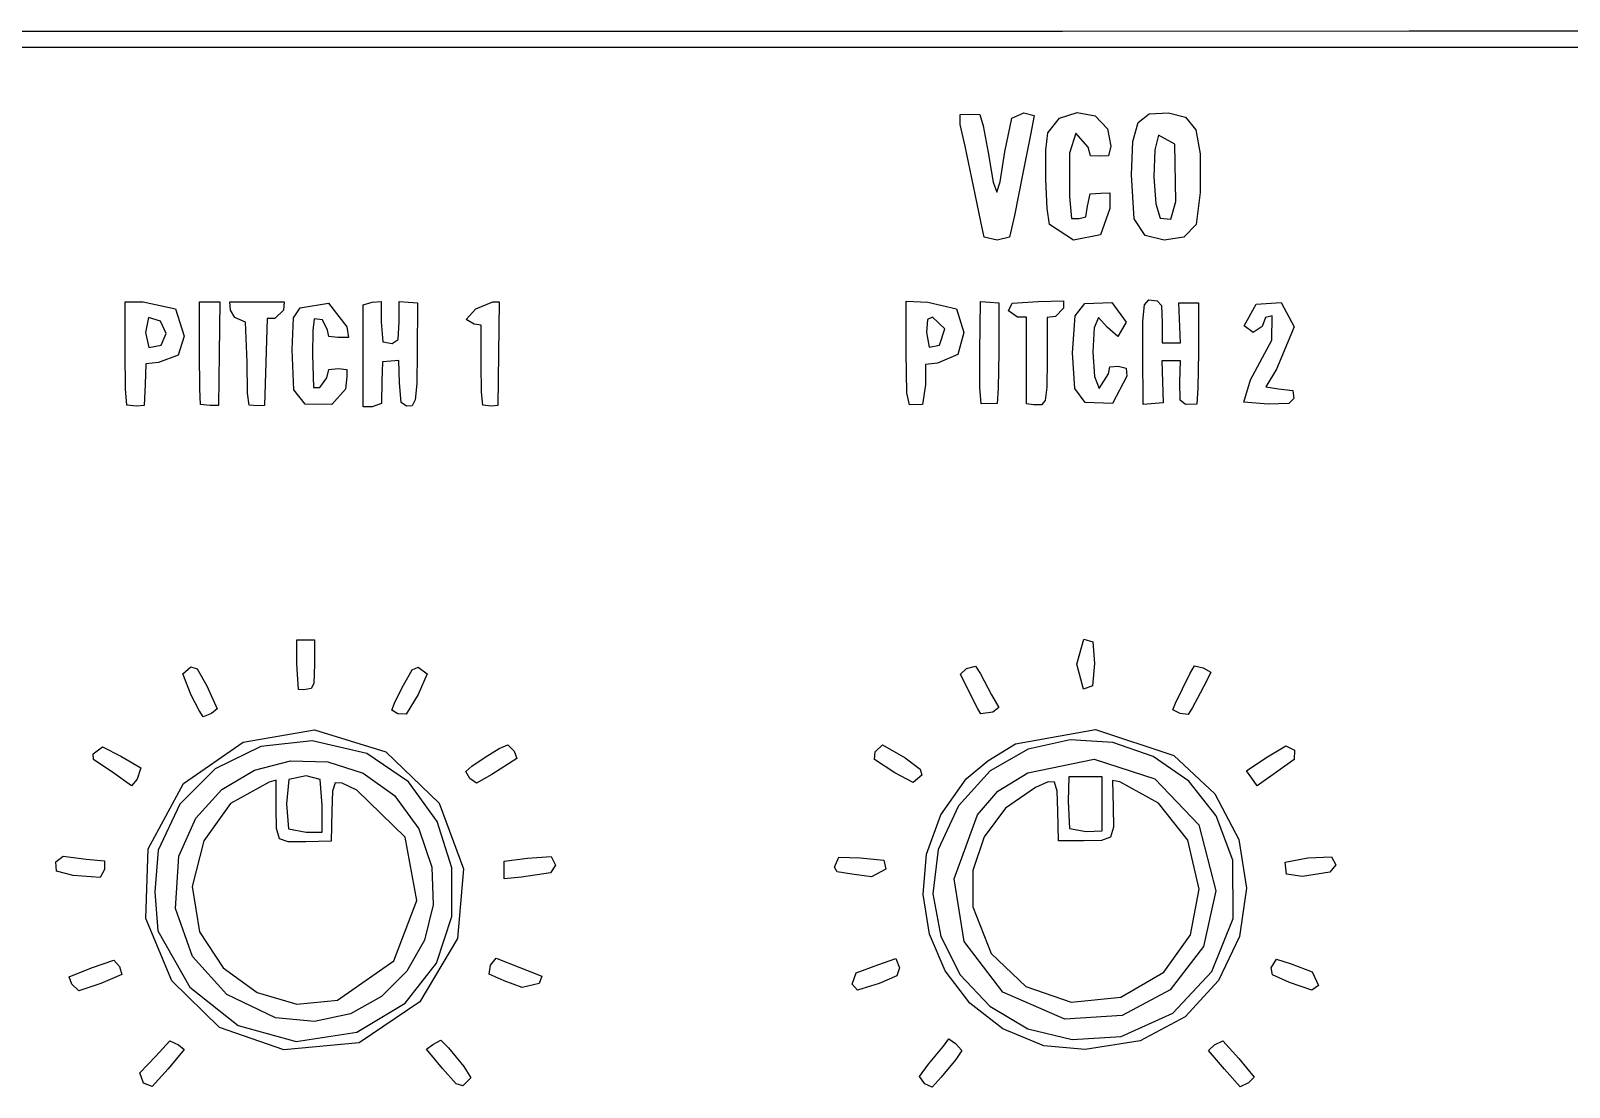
# Model space of a CAD drawing. Extents: x 0 to 142, y 0 to 84.
# Drawn here: x 87.33 to 112.76, y 47.4 to 64.86 of the extents above; entities that cross this region are included whole.
import ezdxf

# ---------------------------------------------------------------- set-up
doc = ezdxf.new("R2010")
doc.units = 0
doc.layers.get('0').update_dxf_attribs({"linetype": 'CONTINUOUS'})

msp = doc.modelspace()

# ---------------------------------------------------------------- linework, layer by layer
at = {"color": 0}
for p, q in [((98.2624, 64.8518), (104.386, 64.8533)), ((104.386, 64.8533), (110.115, 64.8547)), ((110.115, 64.8547), (115.405, 64.8575)), ((85.0057, 64.8504), (91.7871, 64.8504)), ((91.7871, 64.8504), (98.2624, 64.8518)), ((97.1656, 64.5791), (82.8862, 64.5844)), ((102.727, 64.5791), (97.1656, 64.5791)), ((108.23, 64.5791), (102.727, 64.5791)), ((113.53, 64.5806), (108.23, 64.5791)), ((102.694, 63.4739), (102.859, 63.4781)), ((102.694, 63.3113), (102.694, 63.4739)), ((102.859, 63.4781), (103.019, 63.4739)), ((103.019, 63.4739), (103.073, 63.289)), ((103.434, 62.8565), (103.545, 63.4118)), ((103.545, 63.4118), (103.743, 63.5014)), ((103.743, 63.5014), (103.918, 63.4573)), ((103.918, 63.4573), (103.858, 63.1402)), ((104.141, 63.1733), (104.333, 63.4146)), ((104.333, 63.4146), (104.626, 63.5095)), ((104.626, 63.5095), (104.924, 63.4531)), ((104.924, 63.4531), (105.128, 63.2368)), ((105.547, 63.0259), (105.635, 63.343)), ((105.635, 63.343), (105.82, 63.4834)), ((105.82, 63.4834), (106.135, 63.5014)), ((106.135, 63.5014), (106.418, 63.4284)), ((106.418, 63.4284), (106.587, 63.2202)), ((102.775, 62.9514), (102.694, 63.3113)), ((103.073, 63.289), (103.154, 62.8456)), ((103.858, 63.1402), (103.726, 62.4787)), ((104.111, 62.8826), (104.141, 63.1733)), ((104.607, 63.1666), (104.503, 62.8371)), ((104.807, 62.9363), (104.607, 63.1666)), ((105.128, 63.2368), (105.186, 62.9528)), ((105.97, 63.1321), (105.909, 62.8897)), ((106.244, 62.9818), (105.97, 63.1321)), ((106.587, 63.2202), (106.66, 62.8234)), ((102.941, 62.1577), (102.775, 62.9514)), ((103.154, 62.8456), (103.239, 62.3549)), ((103.353, 62.3591), (103.434, 62.8565)), ((104.108, 62.3976), (104.111, 62.8826)), ((104.503, 62.8371), (104.503, 62.1164)), ((104.848, 62.7888), (104.807, 62.9363)), ((105.186, 62.9528), (105.144, 62.7888)), ((105.526, 62.4787), (105.547, 63.0259)), ((105.909, 62.8897), (105.897, 62.4417)), ((106.261, 62.0353), (106.244, 62.9818)), ((106.66, 62.8234), (106.662, 62.1866)), ((104.997, 62.7849), (104.848, 62.7888)), ((105.144, 62.7888), (104.997, 62.7849)), ((103.239, 62.3549), (103.297, 62.1923)), ((103.297, 62.1923), (103.353, 62.3591)), ((103.726, 62.4787), (103.589, 61.8049)), ((104.129, 61.9196), (104.108, 62.3976)), ((105.567, 61.7499), (105.526, 62.4787)), ((105.897, 62.4417), (105.927, 61.9965)), ((103.04, 61.6797), (102.941, 62.1577)), ((104.503, 62.1164), (104.531, 61.7555)), ((104.798, 61.9566), (104.84, 62.1619)), ((104.84, 62.1619), (105.018, 62.1729)), ((105.018, 62.1729), (105.166, 62.1799)), ((105.166, 62.1799), (105.165, 61.9181)), ((106.662, 62.1866), (106.593, 61.6589)), ((103.589, 61.8049), (103.511, 61.4497)), ((104.169, 61.655), (104.129, 61.9196)), ((104.768, 61.7844), (104.798, 61.9566)), ((105.165, 61.9181), (105.011, 61.4881)), ((105.927, 61.9965), (105.999, 61.7608)), ((106.174, 61.7456), (106.261, 62.0353)), ((103.092, 61.4497), (103.04, 61.6797)), ((104.564, 61.3971), (104.169, 61.655)), ((104.531, 61.7555), (104.658, 61.7555)), ((104.658, 61.7555), (104.768, 61.7844)), ((105.753, 61.4772), (105.567, 61.7499)), ((105.999, 61.7608), (106.174, 61.7456)), ((106.593, 61.6589), (106.391, 61.4454)), ((103.303, 61.3957), (103.092, 61.4497)), ((103.511, 61.4497), (103.303, 61.3957)), ((105.011, 61.4881), (104.564, 61.3971)), ((106.066, 61.3999), (105.753, 61.4772)), ((106.391, 61.4454), (106.066, 61.3999)), ((88.8891, 59.5408), (88.8891, 60.38)), ((88.8891, 60.38), (89.1868, 60.38)), ((89.1868, 60.38), (89.7241, 60.2643)), ((90.1167, 59.5408), (90.1167, 60.38)), ((90.1167, 60.38), (90.4572, 60.38)), ((90.4572, 60.38), (90.4462, 59.5231)), ((90.6321, 60.2425), (90.6198, 60.38)), ((90.6198, 60.38), (91.5183, 60.38)), ((91.5183, 60.38), (91.506, 60.2425)), ((91.6739, 60.114), (91.7801, 60.2781)), ((91.7801, 60.2781), (92.2486, 60.3553)), ((92.2486, 60.3553), (92.552, 59.968)), ((92.8247, 60.3278), (92.9735, 60.3719)), ((92.8247, 60.0632), (92.8247, 60.3278)), ((92.9735, 60.3719), (93.1224, 60.3857)), ((93.1224, 60.3857), (93.1224, 60.0467)), ((93.4187, 60.0495), (93.4187, 60.3857)), ((93.4187, 60.3857), (93.5701, 60.3719)), ((93.5701, 60.3719), (93.7232, 60.3596)), ((93.7232, 60.3596), (93.7175, 59.5341)), ((94.6891, 60.2643), (94.9688, 60.38)), ((94.9688, 60.38), (95.0708, 60.38)), ((95.0708, 60.38), (95.0489, 58.6659)), ((101.801, 59.5408), (101.801, 60.3885)), ((101.801, 60.3885), (102.16, 60.3733)), ((102.16, 60.3733), (102.635, 60.2601)), ((103.019, 59.5545), (103.032, 60.3857)), ((103.032, 60.3857), (103.182, 60.3719)), ((103.182, 60.3719), (103.332, 60.3596)), ((103.332, 60.3596), (103.331, 59.5394)), ((103.493, 60.2297), (103.555, 60.3553)), ((103.555, 60.3553), (103.981, 60.3857)), ((103.981, 60.3857), (104.404, 60.3966)), ((104.404, 60.3966), (104.404, 60.2728)), ((104.594, 60.1472), (104.753, 60.3525)), ((104.753, 60.3525), (105.201, 60.3649)), ((105.201, 60.3649), (105.439, 60.0452)), ((105.715, 60.0604), (105.741, 60.3292)), ((105.741, 60.3292), (105.811, 60.4132)), ((105.811, 60.4132), (105.949, 60.3924)), ((105.949, 60.3924), (106.019, 60.3194)), ((106.019, 60.3194), (106.034, 60.0371)), ((106.338, 59.7034), (106.31, 60.3596)), ((106.31, 60.3596), (106.631, 60.3596)), ((106.631, 60.3596), (106.631, 59.5436)), ((107.389, 59.9817), (107.589, 60.3416)), ((107.589, 60.3416), (108, 60.3691)), ((108, 60.3691), (108.212, 59.9652)), ((89.2775, 60.1211), (89.2281, 59.8717)), ((89.4719, 60.0604), (89.2775, 60.1211)), ((89.5685, 59.8537), (89.4719, 60.0604)), ((89.7241, 60.2643), (89.8631, 59.8138)), ((90.7023, 60.1169), (90.6321, 60.2425)), ((90.8787, 60.0424), (90.7023, 60.1169)), ((90.9052, 59.3838), (90.8787, 60.0424)), ((91.2386, 60.1017), (91.2178, 59.3838)), ((91.3652, 60.1031), (91.2386, 60.1017)), ((91.506, 60.2425), (91.3652, 60.1031)), ((91.6478, 59.5835), (91.6739, 60.114)), ((92.0157, 60.095), (91.991, 59.9073)), ((92.1508, 60.0826), (92.0157, 60.095)), ((92.2334, 59.913), (92.1508, 60.0826)), ((92.8261, 59.4706), (92.8247, 60.0632)), ((93.1224, 60.0467), (93.1485, 59.7186)), ((93.4036, 59.7546), (93.4187, 60.0495)), ((94.5293, 60.0865), (94.6891, 60.2643)), ((94.6573, 60.0068), (94.5293, 60.0865)), ((102.152, 60.0879), (102.139, 59.8717)), ((102.237, 60.1267), (102.152, 60.0879)), ((102.438, 59.9309), (102.237, 60.1267)), ((102.635, 60.2601), (102.754, 59.8717)), ((103.642, 60.1267), (103.493, 60.2297)), ((103.79, 60.1267), (103.642, 60.1267)), ((103.79, 58.692), (103.79, 60.1267)), ((104.267, 60.1334), (104.129, 60.1211)), ((104.129, 60.1211), (104.129, 59.4085)), ((104.404, 60.2728), (104.267, 60.1334)), ((104.552, 59.5383), (104.594, 60.1472)), ((104.982, 60.1183), (104.907, 59.9489)), ((105.124, 59.9571), (104.982, 60.1183)), ((105.439, 60.0452), (105.297, 59.8082)), ((105.713, 59.5284), (105.715, 60.0604)), ((106.034, 60.0371), (106.034, 59.7034)), ((107.743, 60.1183), (107.685, 59.9722)), ((107.852, 60.1486), (107.743, 60.1183)), ((107.847, 59.7475), (107.852, 60.1486)), ((89.2281, 59.8717), (89.2803, 59.6251)), ((89.4842, 59.6621), (89.5685, 59.8537)), ((89.8631, 59.8138), (89.7668, 59.4967)), ((91.991, 59.9073), (91.9882, 59.5094)), ((92.2584, 59.8068), (92.2334, 59.913)), ((92.4059, 59.7877), (92.2584, 59.8068)), ((92.5795, 59.7877), (92.4059, 59.7877)), ((92.552, 59.968), (92.5795, 59.7877)), ((94.773, 59.993), (94.6573, 60.0068)), ((94.773, 59.3467), (94.773, 59.993)), ((102.139, 59.8717), (102.179, 59.6304)), ((102.354, 59.6621), (102.438, 59.9309)), ((102.754, 59.8717), (102.653, 59.5104)), ((104.907, 59.9489), (104.885, 59.5507)), ((105.297, 59.8082), (105.124, 59.9571)), ((107.537, 59.8717), (107.389, 59.9817)), ((107.685, 59.9722), (107.537, 59.8717)), ((108.212, 59.9652), (107.92, 59.2681)), ((88.8972, 58.94), (88.8891, 59.5408)), ((89.2803, 59.6251), (89.4842, 59.6621)), ((90.1224, 58.9428), (90.1167, 59.5408)), ((90.4462, 59.5231), (90.4339, 58.6659)), ((91.6795, 58.9234), (91.6478, 59.5835)), ((93.1485, 59.7186), (93.3027, 59.6911)), ((93.3027, 59.6911), (93.4036, 59.7546)), ((93.7175, 59.5341), (93.7094, 59.0296)), ((101.812, 58.874), (101.801, 59.5408)), ((102.179, 59.6304), (102.354, 59.6621)), ((103.019, 58.9608), (103.019, 59.5545)), ((103.331, 59.5394), (103.323, 58.9538)), ((104.588, 58.9456), (104.552, 59.5383)), ((104.885, 59.5507), (104.914, 59.1453)), ((105.716, 58.6839), (105.713, 59.5284)), ((106.034, 59.7034), (106.338, 59.7034)), ((106.631, 59.5436), (106.623, 58.9552)), ((107.491, 59.0889), (107.847, 59.7475)), ((89.2309, 59.3535), (89.2182, 59.0102)), ((89.4429, 59.3743), (89.2309, 59.3535)), ((89.7668, 59.4967), (89.4429, 59.3743)), ((90.9119, 58.8698), (90.9052, 59.3838)), ((91.2178, 59.3838), (91.1959, 58.6659)), ((91.9882, 59.5094), (92.0006, 58.9622)), ((92.2253, 59.1206), (92.2584, 59.2586)), ((92.2584, 59.2586), (92.4098, 59.279)), ((92.4098, 59.279), (92.5558, 59.2624)), ((92.5558, 59.2624), (92.5558, 59.1467)), ((92.8261, 58.6437), (92.8261, 59.4706)), ((93.1429, 59.3852), (93.1347, 59.0684)), ((93.2794, 59.399), (93.1429, 59.3852)), ((93.4159, 59.4113), (93.2794, 59.399)), ((93.4268, 59.0391), (93.4159, 59.4113)), ((94.7815, 58.8836), (94.773, 59.3467)), ((102.321, 59.3658), (102.118, 59.3425)), ((102.118, 59.3425), (102.118, 59.0049)), ((102.653, 59.5104), (102.321, 59.3658)), ((104.129, 59.4085), (104.124, 58.9689)), ((105.144, 59.1866), (105.166, 59.3065)), ((105.166, 59.3065), (105.304, 59.3136)), ((105.304, 59.3136), (105.439, 59.2832)), ((105.439, 59.2832), (105.45, 59.1524)), ((106.335, 59.406), (106.029, 59.406)), ((106.029, 59.406), (106.039, 59.0571)), ((106.327, 59.0585), (106.335, 59.406)), ((107.92, 59.2681), (107.746, 58.9732)), ((89.2182, 59.0102), (89.2059, 58.6659)), ((92.1067, 58.9622), (92.2253, 59.1206)), ((92.5558, 59.1467), (92.5297, 58.9333)), ((93.1347, 59.0684), (93.1252, 58.6976)), ((93.4515, 58.7167), (93.4268, 59.0391)), ((93.7094, 59.0296), (93.6858, 58.7608)), ((102.118, 59.0049), (102.07, 58.6796)), ((104.914, 59.1453), (104.991, 58.9485)), ((104.991, 58.9485), (105.144, 59.1866)), ((105.45, 59.1524), (105.212, 58.6976)), ((106.039, 59.0571), (106.047, 58.7086)), ((106.332, 58.7541), (106.327, 59.0585)), ((107.384, 58.7181), (107.491, 59.0889)), ((88.9194, 58.6715), (88.8972, 58.94)), ((90.1361, 58.6825), (90.1224, 58.9428)), ((90.9422, 58.6687), (90.9119, 58.8698)), ((91.8655, 58.6878), (91.6795, 58.9234)), ((92.0006, 58.9622), (92.1067, 58.9622)), ((92.5297, 58.9333), (92.305, 58.6825)), ((93.6858, 58.7608), (93.635, 58.6588)), ((94.8034, 58.6715), (94.7815, 58.8836)), ((101.854, 58.6754), (101.812, 58.874)), ((103.039, 58.6934), (103.019, 58.9608)), ((103.323, 58.9538), (103.306, 58.6962)), ((104.124, 58.9689), (104.101, 58.747)), ((104.757, 58.7167), (104.588, 58.9456)), ((106.419, 58.6811), (106.332, 58.7541)), ((106.623, 58.9552), (106.605, 58.6863)), ((107.746, 58.9732), (107.958, 58.9414)), ((107.958, 58.9414), (108.19, 58.9125)), ((108.208, 58.7788), (108.126, 58.7005)), ((108.19, 58.9125), (108.208, 58.7788)), ((89.0778, 58.6535), (88.9194, 58.6715)), ((89.2059, 58.6659), (89.0778, 58.6535)), ((90.2945, 58.6645), (90.1361, 58.6825)), ((90.4339, 58.6659), (90.2945, 58.6645)), ((91.0897, 58.6574), (90.9422, 58.6687)), ((91.1959, 58.6659), (91.0897, 58.6574)), ((92.305, 58.6825), (91.8655, 58.6878)), ((92.9735, 58.6437), (92.8261, 58.6437)), ((93.1252, 58.6976), (92.9735, 58.6437)), ((93.5397, 58.6521), (93.4515, 58.7167)), ((93.635, 58.6588), (93.5397, 58.6521)), ((94.9413, 58.6535), (94.8034, 58.6715)), ((95.0489, 58.6659), (94.9413, 58.6535)), ((102.07, 58.6796), (101.854, 58.6754)), ((103.306, 58.6962), (103.039, 58.6934)), ((103.907, 58.6782), (103.79, 58.692)), ((104.035, 58.674), (103.907, 58.6782)), ((104.101, 58.747), (104.035, 58.674)), ((105.212, 58.6976), (104.757, 58.7167)), ((106.047, 58.7086), (105.716, 58.6839)), ((106.605, 58.6863), (106.419, 58.6811)), ((107.786, 58.6863), (107.384, 58.7181)), ((108.126, 58.7005), (107.786, 58.6863)), ((91.725, 54.3966), (91.725, 54.792)), ((91.725, 54.792), (92.0214, 54.792)), ((92.0214, 54.792), (92.0214, 54.3899)), ((104.619, 54.3885), (104.74, 54.8019)), ((104.74, 54.8019), (104.885, 54.7617)), ((104.885, 54.7617), (104.913, 54.4022)), ((89.8412, 54.2315), (89.9763, 54.3444)), ((89.983, 53.8812), (89.8412, 54.2315)), ((89.9763, 54.3444), (90.0811, 54.3112)), ((90.0811, 54.3112), (90.2409, 54.0314)), ((91.7554, 53.9722), (91.725, 54.3966)), ((92.0214, 54.3899), (92.009, 54.0703)), ((93.4667, 54.0067), (93.6322, 54.2988)), ((93.6322, 54.2988), (93.7355, 54.3415)), ((93.7355, 54.3415), (93.8816, 54.2286)), ((93.8816, 54.2286), (93.7355, 53.8896)), ((102.7, 54.2272), (102.798, 54.3197)), ((102.838, 53.9461), (102.7, 54.2272)), ((102.798, 54.3197), (102.949, 54.3595)), ((102.949, 54.3595), (103.032, 54.2315)), ((103.032, 54.2315), (103.21, 53.884)), ((104.732, 53.9778), (104.619, 54.3885)), ((104.913, 54.4022), (104.88, 54.0357)), ((106.367, 53.9845), (106.491, 54.2301)), ((106.491, 54.2301), (106.568, 54.3638)), ((106.568, 54.3638), (106.708, 54.3278)), ((106.708, 54.3278), (106.838, 54.2562)), ((106.838, 54.2562), (106.783, 54.1419)), ((90.2409, 54.0314), (90.4131, 53.6554)), ((91.8436, 53.9655), (91.7554, 53.9722)), ((91.9621, 53.9873), (91.8436, 53.9655)), ((92.009, 54.0703), (91.9621, 53.9873)), ((93.3401, 53.7475), (93.4667, 54.0067)), ((102.986, 53.654), (102.838, 53.9461)), ((104.88, 54.0357), (104.732, 53.9778)), ((106.252, 53.7464), (106.367, 53.9845)), ((106.783, 54.1419), (106.662, 53.9101)), ((90.1153, 53.6279), (89.983, 53.8812)), ((93.2974, 53.6317), (93.3401, 53.7475)), ((93.7355, 53.8896), (93.5359, 53.5644)), ((103.21, 53.884), (103.332, 53.6758)), ((103.332, 53.6758), (103.233, 53.6004)), ((106.208, 53.6346), (106.252, 53.7464)), ((106.533, 53.6773), (106.463, 53.5587)), ((106.662, 53.9101), (106.533, 53.6773)), ((90.1816, 53.5217), (90.1153, 53.6279)), ((90.3153, 53.5781), (90.1816, 53.5217)), ((90.4131, 53.6554), (90.3153, 53.5781)), ((93.3979, 53.5725), (93.2974, 53.6317)), ((93.5359, 53.5644), (93.3979, 53.5725)), ((103.037, 53.5725), (102.986, 53.654)), ((103.233, 53.6004), (103.037, 53.5725)), ((106.331, 53.5767), (106.208, 53.6346)), ((106.463, 53.5587), (106.331, 53.5767)), ((90.8389, 53.1026), (92.02, 53.304)), ((92.02, 53.304), (93.1968, 52.9414)), ((103.61, 53.0722), (104.928, 53.3093)), ((104.928, 53.3093), (106.227, 52.8796)), ((88.3627, 52.911), (88.5141, 53.0271)), ((88.3652, 52.8161), (88.3627, 52.911)), ((88.5141, 53.0271), (88.8189, 52.8697)), ((89.855, 52.4207), (90.8389, 53.1026)), ((91.1324, 53.0296), (90.3799, 52.663)), ((91.9812, 53.1262), (91.1324, 53.0296)), ((92.8825, 52.9153), (91.9812, 53.1262)), ((93.5757, 52.4454), (92.8825, 52.9153)), ((93.1968, 52.9414), (94.0788, 52.0926)), ((94.8394, 52.8546), (95.0736, 52.9953)), ((95.0736, 52.9953), (95.213, 53.056)), ((95.213, 53.056), (95.3202, 52.9537)), ((95.3202, 52.9537), (95.3629, 52.8327)), ((101.276, 52.8147), (101.287, 52.9442)), ((101.287, 52.9442), (101.407, 53.056)), ((101.407, 53.056), (101.782, 52.8436)), ((103.153, 52.7914), (103.61, 53.0722)), ((103.819, 52.9855), (103.188, 52.6274)), ((104.512, 53.1386), (103.819, 52.9855)), ((105.216, 53.0959), (104.512, 53.1386)), ((105.886, 52.8655), (105.216, 53.0959)), ((107.745, 52.8422), (108.077, 53.0419)), ((108.077, 53.0419), (108.219, 52.9678)), ((108.219, 52.9678), (108.215, 52.8175)), ((88.7028, 52.59), (88.3652, 52.8161)), ((88.8189, 52.8697), (89.1466, 52.6754)), ((89.1466, 52.6754), (89.0901, 52.488)), ((90.3799, 52.663), (89.7915, 52.0774)), ((91.0262, 52.6397), (91.6245, 52.7925)), ((91.6245, 52.7925), (92.2376, 52.7773)), ((92.2376, 52.7773), (92.8261, 52.5886)), ((94.5212, 52.615), (94.6189, 52.7057)), ((94.6189, 52.7057), (94.8394, 52.8546)), ((95.3629, 52.8327), (94.9537, 52.5667)), ((101.615, 52.5956), (101.276, 52.8147)), ((101.782, 52.8436), (102.033, 52.6563)), ((102.033, 52.6563), (102.058, 52.5544)), ((102.791, 52.4979), (103.153, 52.7914)), ((103.812, 52.5928), (104.909, 52.8204)), ((104.909, 52.8204), (105.911, 52.4979)), ((106.472, 52.4591), (105.886, 52.8655)), ((106.227, 52.8796), (106.905, 52.2471)), ((107.428, 52.6288), (107.745, 52.8422)), ((108.215, 52.8175), (107.867, 52.5695)), ((88.7042, 52.59), (88.7028, 52.59)), ((88.9953, 52.3819), (88.7042, 52.59)), ((89.0901, 52.488), (88.9953, 52.3819)), ((89.2679, 51.3387), (89.855, 52.4207)), ((90.4903, 52.3226), (91.0262, 52.6397)), ((91.2703, 52.4439), (90.6336, 52.0898)), ((91.386, 52.4729), (91.2703, 52.4439)), ((91.3874, 52.0129), (91.386, 52.4729)), ((91.597, 52.4866), (91.5554, 52.0845)), ((91.8806, 52.5473), (91.597, 52.4866)), ((92.112, 52.4838), (91.8806, 52.5473)), ((92.148, 52.0569), (92.112, 52.4838)), ((92.3604, 52.4316), (92.3177, 52.2922)), ((92.4789, 52.426), (92.3604, 52.4316)), ((92.7213, 52.3102), (92.4789, 52.426)), ((92.8261, 52.5886), (93.3415, 52.2206)), ((94.0498, 51.7924), (93.5757, 52.4454)), ((94.59, 52.499), (94.5212, 52.615)), ((94.699, 52.4221), (94.59, 52.499)), ((94.9537, 52.5667), (94.699, 52.4221)), ((101.914, 52.433), (101.615, 52.5956)), ((102.058, 52.5544), (101.914, 52.433)), ((102.372, 51.8996), (102.791, 52.4979)), ((103.188, 52.6274), (102.664, 52.0527)), ((103.318, 52.2912), (103.812, 52.5928)), ((104.148, 52.4454), (103.94, 52.3529)), ((104.254, 52.4387), (104.148, 52.4454)), ((104.296, 52.2922), (104.254, 52.4387)), ((104.489, 52.5268), (104.476, 52.1286)), ((105.04, 52.5268), (104.489, 52.5268)), ((105.04, 52.0831), (105.04, 52.5268)), ((105.335, 52.4454), (105.209, 52.47)), ((105.209, 52.47), (105.223, 52.021)), ((105.971, 52.0968), (105.335, 52.4454)), ((105.911, 52.4979), (106.641, 51.737)), ((106.926, 51.8844), (106.472, 52.4591)), ((107.516, 52.5046), (107.428, 52.6288)), ((107.604, 52.3819), (107.516, 52.5046)), ((107.867, 52.5695), (107.604, 52.3819)), ((90.0589, 51.846), (90.4903, 52.3226)), ((92.3177, 52.2922), (92.3078, 51.9688)), ((93.5164, 51.5317), (92.7213, 52.3102)), ((93.3415, 52.2206), (93.7451, 51.6682)), ((102.978, 51.9024), (103.318, 52.2912)), ((103.94, 52.3529), (103.445, 52.0114)), ((104.308, 51.9673), (104.296, 52.2922)), ((106.905, 52.2471), (107.299, 51.496)), ((89.7915, 52.0774), (89.4348, 51.3182)), ((90.6336, 52.0898), (90.1883, 51.4696)), ((91.3917, 51.6738), (91.3874, 52.0129)), ((91.5554, 52.0845), (91.5899, 51.6696)), ((92.148, 51.617), (92.148, 52.0569)), ((92.3078, 51.9688), (92.2969, 51.4685)), ((94.0788, 52.0926), (94.4824, 51.0095)), ((102.139, 51.2505), (102.372, 51.8996)), ((102.664, 52.0527), (102.328, 51.3278)), ((102.596, 50.8455), (102.978, 51.9024)), ((103.445, 52.0114), (103.092, 51.5387)), ((104.319, 51.4696), (104.308, 51.9673)), ((104.476, 52.1286), (104.498, 51.6738)), ((105.04, 51.6378), (105.04, 52.0831)), ((105.223, 52.021), (105.226, 51.6971)), ((106.455, 51.4809), (105.971, 52.0968)), ((107.203, 51.1514), (106.926, 51.8844)), ((89.7749, 51.2163), (90.0589, 51.846)), ((91.4396, 51.507), (91.3917, 51.6738)), ((91.5899, 51.6696), (91.8806, 51.617)), ((93.7451, 51.6682), (93.9602, 51.0385)), ((94.2908, 51.0261), (94.0498, 51.7924)), ((104.498, 51.6738), (104.774, 51.6255)), ((104.774, 51.6255), (105.04, 51.6378)), ((105.226, 51.6971), (105.179, 51.5345)), ((106.641, 51.737), (106.922, 50.6458)), ((90.1883, 51.4696), (89.9954, 50.7175)), ((91.5843, 51.4544), (91.4396, 51.507)), ((91.8767, 51.4572), (91.5843, 51.4544)), ((92.2969, 51.4685), (91.8767, 51.4572)), ((91.8806, 51.617), (92.148, 51.617)), ((93.7108, 50.4871), (93.5164, 51.5317)), ((103.092, 51.5387), (102.902, 50.9806)), ((104.737, 51.4696), (104.319, 51.4696)), ((105.031, 51.4766), (104.737, 51.4696)), ((105.179, 51.5345), (105.031, 51.4766)), ((106.645, 50.6734), (106.455, 51.4809)), ((107.299, 51.496), (107.428, 50.6899)), ((87.744, 51.1267), (87.8625, 51.2202)), ((87.7521, 50.9693), (87.744, 51.1267)), ((87.8625, 51.2202), (88.2428, 51.1708)), ((88.2428, 51.1708), (88.55, 51.1433)), ((88.55, 51.1433), (88.55, 50.9986)), ((89.2334, 50.1897), (89.2679, 51.3387)), ((89.4348, 51.3182), (89.3808, 50.6317)), ((89.7199, 50.352), (89.7749, 51.2163)), ((95.1548, 51.1376), (95.5421, 51.1859)), ((95.1548, 50.9916), (95.1548, 51.1376)), ((95.5421, 51.1859), (95.9347, 51.2106)), ((95.9347, 51.2106), (96.0011, 51.0688)), ((100.616, 51.0385), (100.685, 51.2025)), ((100.685, 51.2025), (101.04, 51.1926)), ((101.04, 51.1926), (101.431, 51.1514)), ((101.431, 51.1514), (101.462, 51.0025)), ((102.079, 50.5837), (102.139, 51.2505)), ((102.328, 51.3278), (102.24, 50.5933)), ((107.205, 50.1908), (107.203, 51.1514)), ((108.066, 51.121), (108.439, 51.1898)), ((108.087, 50.9185), (108.066, 51.121)), ((108.439, 51.1898), (108.831, 51.2078)), ((108.831, 51.2078), (108.905, 51.0741)), ((88.029, 50.8977), (87.7521, 50.9693)), ((88.477, 50.8635), (88.029, 50.8977)), ((88.55, 50.9986), (88.477, 50.8635)), ((93.9602, 51.0385), (93.9835, 50.4169)), ((94.2908, 50.2211), (94.2908, 51.0261)), ((94.4824, 51.0095), (94.3832, 49.8588)), ((95.1548, 50.8455), (95.1548, 50.9916)), ((95.4401, 50.873), (95.1548, 50.8455)), ((95.921, 50.9418), (95.4401, 50.873)), ((96.0011, 51.0688), (95.921, 50.9418)), ((100.662, 50.957), (100.616, 51.0385)), ((100.901, 50.9185), (100.662, 50.957)), ((101.229, 50.8758), (100.901, 50.9185)), ((101.462, 51.0025), (101.229, 50.8758)), ((102.902, 50.9806), (102.9, 50.3784)), ((108.351, 50.8811), (108.087, 50.9185)), ((108.802, 50.9531), (108.351, 50.8811)), ((108.905, 51.0741), (108.802, 50.9531)), ((89.3808, 50.6317), (89.432, 49.9868)), ((89.9954, 50.7175), (90.1181, 49.9664)), ((102.762, 49.808), (102.596, 50.8455)), ((106.502, 49.9195), (106.645, 50.6734)), ((106.922, 50.6458), (106.715, 49.7265)), ((107.428, 50.6899), (107.311, 49.8905)), ((93.3291, 49.488), (93.7108, 50.4871)), ((93.9835, 50.4169), (93.8375, 49.8313)), ((102.184, 49.9304), (102.079, 50.5837)), ((102.24, 50.5933), (102.372, 49.8905)), ((102.9, 50.3784), (103.204, 49.6094)), ((89.6606, 49.1575), (89.2334, 50.1897)), ((90.0024, 49.561), (89.7199, 50.352)), ((94.0361, 49.4524), (94.2908, 50.2211)), ((106.852, 49.3116), (107.205, 50.1908)), ((89.432, 49.9868), (89.9597, 49.0513)), ((90.1181, 49.9664), (90.5122, 49.3723)), ((94.3832, 49.8588), (93.7602, 48.8114)), ((102.446, 49.3215), (102.184, 49.9304)), ((102.372, 49.8905), (102.695, 49.2594)), ((106.058, 49.2993), (106.502, 49.9195)), ((107.311, 49.8905), (106.965, 49.1613)), ((93.8375, 49.8313), (93.544, 49.3159)), ((103.398, 48.9726), (102.762, 49.808)), ((103.204, 49.6094), (103.78, 49.065)), ((106.715, 49.7265), (106.165, 49.0114)), ((87.9669, 49.2234), (88.3348, 49.3737)), ((88.3348, 49.3737), (88.7017, 49.5004)), ((88.7017, 49.5004), (88.7952, 49.3931)), ((88.7952, 49.3931), (88.8351, 49.2637)), ((90.5729, 48.9299), (90.0024, 49.561)), ((90.5122, 49.3723), (91.0703, 48.9631)), ((92.4017, 48.8403), (93.3291, 49.488)), ((93.5164, 48.7909), (94.0361, 49.4524)), ((94.9082, 49.2675), (94.9304, 49.4192)), ((94.9304, 49.4192), (95.0239, 49.5335)), ((95.0239, 49.5335), (95.4155, 49.378)), ((95.4155, 49.378), (95.7778, 49.2358)), ((100.972, 49.2883), (101.33, 49.422)), ((101.33, 49.422), (101.63, 49.5254)), ((101.63, 49.5254), (101.688, 49.3709)), ((101.688, 49.3709), (101.648, 49.2386)), ((107.833, 49.3709), (107.922, 49.5155)), ((107.858, 49.2594), (107.833, 49.3709)), ((107.922, 49.5155), (108.166, 49.4411)), ((108.166, 49.4411), (108.512, 49.3049)), ((88.0057, 49.1035), (87.9669, 49.2234)), ((88.1228, 48.992), (88.0057, 49.1035)), ((88.4865, 49.1148), (88.1228, 48.992)), ((88.8351, 49.2637), (88.4865, 49.1148)), ((90.4515, 48.387), (89.6606, 49.1575)), ((93.544, 49.3159), (93.1291, 48.8996)), ((95.1548, 49.1603), (94.9082, 49.2675)), ((95.4511, 49.047), (95.1548, 49.1603)), ((95.7322, 49.1134), (95.4511, 49.047)), ((95.7778, 49.2358), (95.7322, 49.1134)), ((100.91, 49.1024), (100.972, 49.2883)), ((100.998, 49.003), (100.91, 49.1024)), ((101.356, 49.1148), (100.998, 49.003)), ((101.648, 49.2386), (101.356, 49.1148)), ((102.854, 48.7895), (102.446, 49.3215)), ((102.695, 49.2594), (103.185, 48.7384)), ((105.347, 48.8887), (106.058, 49.2993)), ((106.211, 48.6241), (106.852, 49.3116)), ((106.965, 49.1613), (106.412, 48.5648)), ((108.137, 49.13), (107.858, 49.2594)), ((108.504, 49.0044), (108.137, 49.13)), ((108.512, 49.3049), (108.619, 49.0802)), ((89.9597, 49.0513), (90.7577, 48.4216)), ((91.3765, 48.5468), (90.5729, 48.9299)), ((91.0703, 48.9631), (91.725, 48.7743)), ((91.725, 48.7743), (92.4031, 48.8403)), ((92.4031, 48.8403), (92.4017, 48.8403)), ((93.1291, 48.8996), (92.6137, 48.6117)), ((104.424, 48.5263), (103.398, 48.9726)), ((103.78, 49.065), (104.526, 48.8047)), ((104.526, 48.8047), (105.347, 48.8887)), ((106.165, 49.0114), (105.369, 48.5842)), ((108.619, 49.0802), (108.504, 49.0044)), ((92.6137, 48.6117), (92.0214, 48.4851)), ((92.7213, 48.3112), (93.5164, 48.7909)), ((93.7602, 48.8114), (92.7559, 48.1362)), ((103.4, 48.3665), (102.854, 48.7895)), ((103.185, 48.7384), (103.809, 48.3676)), ((105.369, 48.5842), (104.424, 48.5263)), ((105.356, 48.2367), (106.211, 48.6241)), ((91.5127, 48.0162), (90.4515, 48.387)), ((90.7577, 48.4216), (91.7152, 48.1556)), ((92.0214, 48.4851), (91.3765, 48.5468)), ((104.075, 48.0826), (103.4, 48.3665)), ((103.809, 48.3676), (104.542, 48.1873)), ((106.412, 48.5648), (105.669, 48.1651)), ((89.3946, 47.9129), (89.6303, 48.1665)), ((89.6303, 48.1665), (89.7696, 48.103)), ((89.7696, 48.103), (89.8673, 48.0219)), ((92.7559, 48.1362), (91.5127, 48.0162)), ((91.7152, 48.1556), (92.7213, 48.3112)), ((93.8735, 48.0314), (93.974, 48.1087)), ((93.974, 48.1087), (94.1063, 48.1789)), ((94.1063, 48.1789), (94.2329, 48.0508)), ((102.17, 47.7806), (102.418, 48.0783)), ((102.418, 48.0783), (102.507, 48.2011)), ((102.507, 48.2011), (102.618, 48.121)), ((102.618, 48.121), (102.722, 48.0053)), ((104.757, 48.0219), (104.075, 48.0826)), ((104.542, 48.1873), (105.356, 48.2367)), ((105.669, 48.1651), (104.757, 48.0219)), ((106.801, 48.0095), (106.896, 48.0991)), ((106.896, 48.0991), (107.038, 48.1651)), ((107.038, 48.1651), (107.299, 47.8758)), ((89.1314, 47.6388), (89.3946, 47.9129)), ((89.8673, 48.0219), (89.6013, 47.7023)), ((94.138, 47.709), (93.8735, 48.0314)), ((94.2329, 48.0508), (94.4894, 47.7435)), ((102.624, 47.8578), (102.38, 47.5643)), ((102.722, 48.0053), (102.624, 47.8578)), ((107.062, 47.6966), (106.801, 48.0095)), ((107.299, 47.8758), (107.553, 47.5643)), ((89.1949, 47.4666), (89.1314, 47.6388)), ((89.6013, 47.7023), (89.3339, 47.4102)), ((94.3638, 47.4567), (94.138, 47.709)), ((94.4894, 47.7435), (94.6023, 47.5534)), ((102.02, 47.5753), (102.17, 47.7806)), ((102.107, 47.4543), (102.02, 47.5753)), ((102.38, 47.5643), (102.233, 47.4003)), ((107.323, 47.4073), (107.062, 47.6966)), ((107.553, 47.5643), (107.458, 47.4733)), ((89.3339, 47.4102), (89.1949, 47.4666)), ((94.4742, 47.4253), (94.3638, 47.4567)), ((94.6023, 47.5534), (94.4742, 47.4253)), ((102.233, 47.4003), (102.107, 47.4543)), ((107.458, 47.4733), (107.323, 47.4073))]:
    msp.add_line(p, q, dxfattribs=at)

doc.saveas('drawing.dxf')
